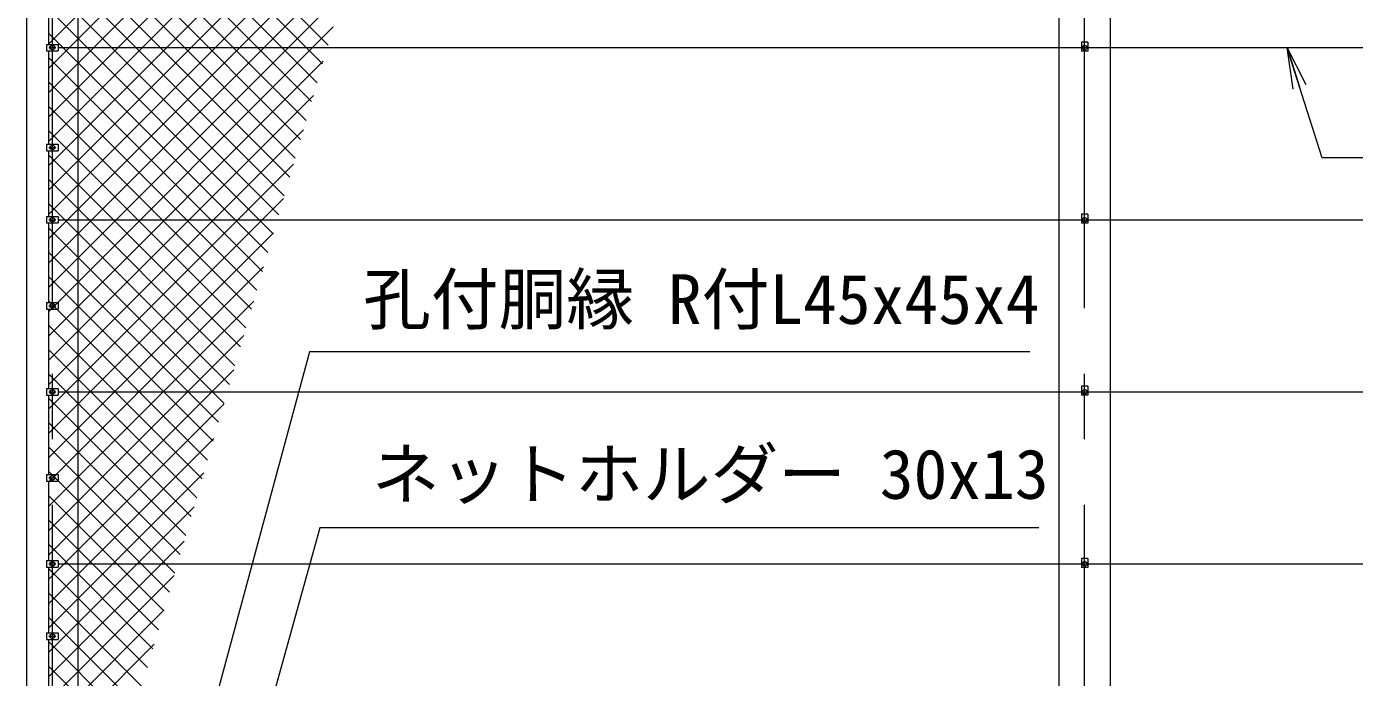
# Model space of a CAD drawing. Units: millimetres at full size; details may follow other scales. Extents: x -12600 to 12600, y -8910 to 8910.
# Drawn here: x -10515 to -6656, y -2668 to -777 of the extents above; entities that cross this region are included whole.
import ezdxf
from ezdxf.enums import TextEntityAlignment as Align

# ---------------------------------------------------------------- set-up
doc = ezdxf.new("R2010")
doc.units = ezdxf.units.MM
doc.header["$LTSCALE"] = 30
doc.linetypes.add('USER1', pattern=[50.8, 31.75, -6.35, 6.35, -6.35])
for name, color, linetype, lineweight in [('0-0_D-BMK', 2, 'USER1', 13), ('0-1_D-STR1', 1, 'Continuous', 18), ('0-3_0', 7, 'Continuous', 18), ('0-6_D-STR3', 3, 'Continuous', 13), ('0-9_D-STR2', 7, 'Continuous', 13), ('0-A_D-STR-TXT', 7, 'Continuous', 13)]:
    doc.layers.add(name, color=color, linetype=linetype, lineweight=lineweight)
doc.styles.add('ＭＳ ゴシック', font='')
doc.styles.get('ＭＳ ゴシック').set_extended_font_data('MS Gothic')

# ---------------------------------------------------------------- blocks, each defined once
blk = doc.blocks.new('_Open')
at = {"layer": '0-3_0'}
blk.add_line((-30, 5), (0, 0), dxfattribs=at)
blk.add_lwpolyline([(-30, -5), (0, 0), (-30, 0)], dxfattribs=at)

msp = doc.modelspace()

# ---------------------------------------------------------------- linework, layer by layer
at = {"layer": '0-0_D-BMK'}
for p, q in [((-10440.02, -4643.32), (-10440.02, 3340.47)), ((-7440.02, -4643.32), (-7440.02, 3340.47)), ((-10450.02, -838.32), (-10430.02, -838.32)), ((-7450.02, -838.32), (-7430.02, -838.32)), ((-10450.02, -1128.32), (-10430.02, -1128.32)), ((-10450.02, -1338.32), (-10430.02, -1338.32)), ((-7450.02, -1338.32), (-7430.02, -1338.32)), ((-10450.02, -1588.32), (-10430.02, -1588.32)), ((-10450.02, -1838.32), (-10430.02, -1838.32)), ((-7450.02, -1838.32), (-7430.02, -1838.32)), ((-10450.02, -2088.32), (-10430.02, -2088.32)), ((-10450.02, -2338.32), (-10430.02, -2338.32)), ((-7450.02, -2338.32), (-7430.02, -2338.32)), ((-10450.02, -2548.32), (-10430.02, -2548.32))]:
    msp.add_line(p, q, dxfattribs=at)
at = {"layer": '0-1_D-STR1'}
for p, q in [((-10365.02, -2793.32), (-10365.02, -385.32)), ((-7515.02, -385.32), (-7515.02, -2793.32)), ((-7365.02, -2793.32), (-7365.02, -385.32))]:
    msp.add_line(p, q, dxfattribs=at)
msp.add_lwpolyline([(-10365.02, 3265.47), (-10515.02, 3265.47), (-10515.02, -2868.32)], dxfattribs=at)
at = {"layer": '0-6_D-STR3'}
for p, q in [((-10450.02, -828.82), (-10450.02, -637.82)), ((-10457.22, -828.82), (-10422.82, -828.82)), ((-10457.22, -828.82), (-10457.22, -847.82)), ((-10457.22, -847.82), (-10422.82, -847.82)), ((-10450.02, -1118.82), (-10450.02, -847.82)), ((-10446.52, -834.56), (-10440.02, -830.81)), ((-10446.52, -842.07), (-10446.52, -834.56)), ((-10440.02, -845.82), (-10446.52, -842.07)), ((-10440.02, -830.81), (-10433.52, -834.56)), ((-10433.52, -842.07), (-10440.02, -845.82)), ((-10433.52, -834.56), (-10433.52, -842.07)), ((-10422.82, -828.82), (-10422.82, -847.82)), ((-10422.82, -838.32), (-3690.02, -838.32)), ((-7446.52, -834.56), (-7440.02, -830.81)), ((-7446.52, -842.07), (-7446.52, -834.56)), ((-7440.02, -845.82), (-7446.52, -842.07)), ((-7440.02, -830.81), (-7433.52, -834.56)), ((-7433.52, -842.07), (-7440.02, -845.82)), ((-7433.52, -834.56), (-7433.52, -842.07)), ((-10457.22, -1118.82), (-10422.82, -1118.82)), ((-10457.22, -1118.82), (-10457.22, -1137.82)), ((-10422.82, -1118.82), (-10422.82, -1137.82)), ((-10457.22, -1137.82), (-10422.82, -1137.82)), ((-10450.02, -1328.82), (-10450.02, -1137.82)), ((-10446.52, -1124.56), (-10440.02, -1120.81)), ((-10446.52, -1132.07), (-10446.52, -1124.56)), ((-10440.02, -1135.82), (-10446.52, -1132.07)), ((-10440.02, -1120.81), (-10433.52, -1124.56)), ((-10433.52, -1132.07), (-10440.02, -1135.82)), ((-10433.52, -1124.56), (-10433.52, -1132.07)), ((-10457.22, -1328.82), (-10422.82, -1328.82)), ((-10457.22, -1328.82), (-10457.22, -1347.82)), ((-10457.22, -1347.82), (-10422.82, -1347.82)), ((-10450.02, -1578.82), (-10450.02, -1347.82)), ((-10446.52, -1334.56), (-10440.02, -1330.81)), ((-10446.52, -1342.07), (-10446.52, -1334.56)), ((-10440.02, -1345.82), (-10446.52, -1342.07)), ((-10440.02, -1330.81), (-10433.52, -1334.56)), ((-10433.52, -1342.07), (-10440.02, -1345.82)), ((-10433.52, -1334.56), (-10433.52, -1342.07)), ((-10422.82, -1328.82), (-10422.82, -1347.82)), ((-10422.82, -1338.32), (-3690.02, -1338.32)), ((-7446.52, -1334.56), (-7440.02, -1330.81)), ((-7446.52, -1342.07), (-7446.52, -1334.56)), ((-7440.02, -1345.82), (-7446.52, -1342.07)), ((-7440.02, -1330.81), (-7433.52, -1334.56)), ((-7433.52, -1342.07), (-7440.02, -1345.82)), ((-7433.52, -1334.56), (-7433.52, -1342.07)), ((-10457.22, -1578.82), (-10422.82, -1578.82)), ((-10457.22, -1578.82), (-10457.22, -1597.82)), ((-10446.52, -1584.56), (-10440.02, -1580.81)), ((-10440.02, -1580.81), (-10433.52, -1584.56)), ((-10422.82, -1578.82), (-10422.82, -1597.82)), ((-10457.22, -1597.82), (-10422.82, -1597.82)), ((-10450.02, -1828.82), (-10450.02, -1597.82)), ((-10446.52, -1592.07), (-10446.52, -1584.56)), ((-10440.02, -1595.82), (-10446.52, -1592.07)), ((-10433.52, -1592.07), (-10440.02, -1595.82)), ((-10433.52, -1584.56), (-10433.52, -1592.07)), ((-10457.22, -1828.82), (-10422.82, -1828.82)), ((-10457.22, -1828.82), (-10457.22, -1847.82)), ((-10457.22, -1847.82), (-10422.82, -1847.82)), ((-10450.02, -2078.82), (-10450.02, -1847.82)), ((-10446.52, -1834.56), (-10440.02, -1830.81)), ((-10446.52, -1842.07), (-10446.52, -1834.56)), ((-10440.02, -1845.82), (-10446.52, -1842.07)), ((-10440.02, -1830.81), (-10433.52, -1834.56)), ((-10433.52, -1842.07), (-10440.02, -1845.82)), ((-10433.52, -1834.56), (-10433.52, -1842.07)), ((-10422.82, -1828.82), (-10422.82, -1847.82)), ((-10422.82, -1838.32), (-3690.02, -1838.32)), ((-7446.52, -1834.56), (-7440.02, -1830.81)), ((-7446.52, -1842.07), (-7446.52, -1834.56)), ((-7440.02, -1845.82), (-7446.52, -1842.07)), ((-7440.02, -1830.81), (-7433.52, -1834.56)), ((-7433.52, -1842.07), (-7440.02, -1845.82)), ((-7433.52, -1834.56), (-7433.52, -1842.07)), ((-10457.22, -2078.82), (-10422.82, -2078.82)), ((-10457.22, -2078.82), (-10457.22, -2097.82)), ((-10446.52, -2084.56), (-10440.02, -2080.81)), ((-10440.02, -2080.81), (-10433.52, -2084.56)), ((-10422.82, -2078.82), (-10422.82, -2097.82)), ((-10457.22, -2097.82), (-10422.82, -2097.82)), ((-10450.02, -2328.82), (-10450.02, -2097.82)), ((-10446.52, -2092.07), (-10446.52, -2084.56)), ((-10440.02, -2095.82), (-10446.52, -2092.07)), ((-10433.52, -2092.07), (-10440.02, -2095.82)), ((-10433.52, -2084.56), (-10433.52, -2092.07)), ((-10457.22, -2328.82), (-10422.82, -2328.82)), ((-10457.22, -2328.82), (-10457.22, -2347.82)), ((-10457.22, -2347.82), (-10422.82, -2347.82)), ((-10450.02, -2538.82), (-10450.02, -2347.82)), ((-10446.52, -2334.56), (-10440.02, -2330.81)), ((-10440.02, -2330.81), (-10433.52, -2334.56)), ((-10433.52, -2342.07), (-10440.02, -2345.82)), ((-10433.52, -2334.56), (-10433.52, -2342.07)), ((-10422.82, -2328.82), (-10422.82, -2347.82)), ((-10422.82, -2338.32), (-3690.02, -2338.32)), ((-7446.52, -2334.56), (-7440.02, -2330.81)), ((-7446.52, -2342.07), (-7446.52, -2334.56)), ((-7440.02, -2345.82), (-7446.52, -2342.07)), ((-7440.02, -2330.81), (-7433.52, -2334.56)), ((-7433.52, -2342.07), (-7440.02, -2345.82)), ((-7433.52, -2334.56), (-7433.52, -2342.07)), ((-10457.22, -2538.82), (-10422.82, -2538.82)), ((-10457.22, -2538.82), (-10457.22, -2557.82)), ((-10446.52, -2544.56), (-10440.02, -2540.81)), ((-10446.52, -2552.07), (-10446.52, -2544.56)), ((-10440.02, -2540.81), (-10433.52, -2544.56)), ((-10433.52, -2544.56), (-10433.52, -2552.07)), ((-10422.82, -2538.82), (-10422.82, -2557.82)), ((-10457.22, -2557.82), (-10422.82, -2557.82)), ((-10450.02, -2748.91), (-10450.02, -2557.82)), ((-10440.02, -2555.82), (-10446.52, -2552.07)), ((-10433.52, -2552.07), (-10440.02, -2555.82))]:
    msp.add_line(p, q, dxfattribs=at)
for points in [[(-7430.52, -822.32), (-7430.52, -848.32), (-7449.52, -848.32)], [(-7430.52, -822.32), (-7449.52, -822.32), (-7449.52, -848.32)], [(-7430.52, -1322.32), (-7430.52, -1348.32), (-7449.52, -1348.32)], [(-7430.52, -1322.32), (-7449.52, -1322.32), (-7449.52, -1348.32)], [(-7430.52, -1822.32), (-7430.52, -1848.32), (-7449.52, -1848.32)], [(-7430.52, -1822.32), (-7449.52, -1822.32), (-7449.52, -1848.32)], [(-10440.02, -2345.82), (-10446.52, -2342.07), (-10446.52, -2334.56)], [(-7430.52, -2322.32), (-7430.52, -2348.32), (-7449.52, -2348.32)], [(-7430.52, -2322.32), (-7449.52, -2322.32), (-7449.52, -2348.32)]]:
    msp.add_lwpolyline(points, dxfattribs=at)
for centre in [(-10440.02, -838.32), (-7440.02, -838.32), (-10440.02, -1128.32), (-10440.02, -1338.32), (-7440.02, -1338.32), (-10440.02, -1588.32), (-10440.02, -1838.32), (-7440.02, -1838.32), (-10440.02, -2088.32), (-10440.02, -2338.32), (-7440.02, -2338.32), (-10440.02, -2548.32)]:
    msp.add_circle(centre, 6.25, dxfattribs=at)
at = {"layer": '0-9_D-STR2'}
for p, q in [((-10450.02, -826.86), (-9305.68, 317.47)), ((-10450.02, -897.58), (-9334.59, 217.86)), ((-10450.02, -968.29), (-9363.5, 118.24)), ((-10450.02, -1039), (-9392.4, 18.62)), ((-9638.88, -830.79), (-10450.02, -19.65)), ((-10450.02, -1109.71), (-9421.31, -80.99)), ((-9654.78, -885.6), (-10450.02, -90.36)), ((-9670.69, -940.4), (-10450.02, -161.07)), ((-10450.02, -1180.42), (-9450.22, -180.61)), ((-9686.59, -995.21), (-10450.02, -231.78)), ((-10450.02, -1251.13), (-9479.12, -280.23)), ((-9702.49, -1050.02), (-10450.02, -302.49)), ((-9718.4, -1104.82), (-10450.02, -373.2)), ((-10450.02, -1321.84), (-9508.03, -379.84)), ((-9734.3, -1159.63), (-10450.02, -443.91)), ((-10450.02, -1392.55), (-9536.93, -479.46)), ((-9750.2, -1214.44), (-10450.02, -514.62)), ((-10450.02, -1463.26), (-9565.84, -579.08)), ((-9766.11, -1269.25), (-10450.02, -585.33)), ((-9782.01, -1324.05), (-10450.02, -656.04)), ((-10450.02, -1533.97), (-9594.75, -678.69)), ((-9797.91, -1378.86), (-10450.02, -726.75)), ((-10450.02, -1604.68), (-9623.65, -778.31)), ((-9813.82, -1433.67), (-10450.02, -797.46)), ((-9829.72, -1488.47), (-10450.02, -868.17)), ((-10450.02, -1675.39), (-9652.56, -877.93)), ((-9845.63, -1543.28), (-10450.02, -938.88)), ((-10450.02, -1746.1), (-9681.46, -977.54)), ((-9861.53, -1598.09), (-10450.02, -1009.59)), ((-10450.02, -1816.81), (-9710.37, -1077.16)), ((-9877.43, -1652.9), (-10450.02, -1080.31)), ((-9893.34, -1707.7), (-10450.02, -1151.02)), ((-10450.02, -1887.52), (-9739.28, -1176.78)), ((-9909.24, -1762.51), (-10450.02, -1221.73)), ((-10450.02, -1958.24), (-9768.18, -1276.39)), ((-9925.14, -1817.32), (-10450.02, -1292.44)), ((-9941.05, -1872.12), (-10450.02, -1363.15)), ((-10450.02, -2028.95), (-9797.09, -1376.01)), ((-9956.95, -1926.93), (-10450.02, -1433.86)), ((-10450.02, -2099.66), (-9825.99, -1475.63)), ((-9972.85, -1981.74), (-10450.02, -1504.57)), ((-10450.02, -2170.37), (-9854.9, -1575.25)), ((-9988.76, -2036.55), (-10450.02, -1575.28)), ((-10004.66, -2091.35), (-10450.02, -1645.99)), ((-10450.02, -2241.08), (-9883.81, -1674.86)), ((-10020.56, -2146.16), (-10450.02, -1716.7)), ((-10450.02, -2311.79), (-9912.71, -1774.48)), ((-10036.47, -2200.97), (-10450.02, -1787.41)), ((-10052.37, -2255.77), (-10450.02, -1858.12)), ((-10450.02, -2382.5), (-9941.62, -1874.1)), ((-10068.28, -2310.58), (-10450.02, -1928.83)), ((-10450.02, -2453.21), (-9970.52, -1973.71)), ((-10084.18, -2365.39), (-10450.02, -1999.54)), ((-10100.08, -2420.2), (-10450.02, -2070.26)), ((-10450.02, -2523.92), (-9999.43, -2073.33)), ((-10115.99, -2475), (-10450.02, -2140.97)), ((-10450.02, -2594.63), (-10028.34, -2172.95)), ((-10131.89, -2529.81), (-10450.02, -2211.68)), ((-10450.02, -2665.34), (-10057.24, -2272.56)), ((-10147.79, -2584.62), (-10450.02, -2282.39)), ((-10163.7, -2639.42), (-10450.02, -2353.1)), ((-10450.02, -2736.05), (-10086.15, -2372.18)), ((-10179.6, -2694.23), (-10450.02, -2423.81)), ((-10195.5, -2749.04), (-10450.02, -2494.52)), ((-10445.57, -2802.32), (-10115.06, -2471.8)), ((-10212.94, -2802.32), (-10450.02, -2565.23)), ((-10374.86, -2802.32), (-10143.96, -2571.41)), ((-10283.65, -2802.32), (-10450.02, -2635.94))]:
    msp.add_line(p, q, dxfattribs=at)
at = {"layer": '0-A_D-STR-TXT'}
for points in [[(-5816.07, -1158.71), (-6750.06, -1158.71), (-6851.01, -840.22)], [(-7599.02, -1722.37), (-9692.66, -1722.37), (-9982.84, -2793.79)], [(-7573.57, -2233.4), (-9662.64, -2233.4), (-9823.46, -2813)]]:
    msp.add_lwpolyline(points, dxfattribs=at)

# ---------------------------------------------------------------- block references
at = {"layer": '0-A_D-STR-TXT', "xscale": 4, "yscale": 4, "rotation": 107.58773}
msp.add_blockref('_Open', (-6851.61, -838.32), dxfattribs=at)

# ---------------------------------------------------------------- texts
at = {"layer": '0-A_D-STR-TXT', "style": 'ＭＳ ゴシック'}
for s, p in [('孔付胴縁 R付L45x45x4', (-9536.84, -1684.62)), ('ネットホルダー 30x13', (-9511.39, -2192.6))]:
    msp.add_text(s, height=144.3, dxfattribs=at).set_placement(p, align=Align.BOTTOM_LEFT)

doc.saveas('drawing.dxf')
